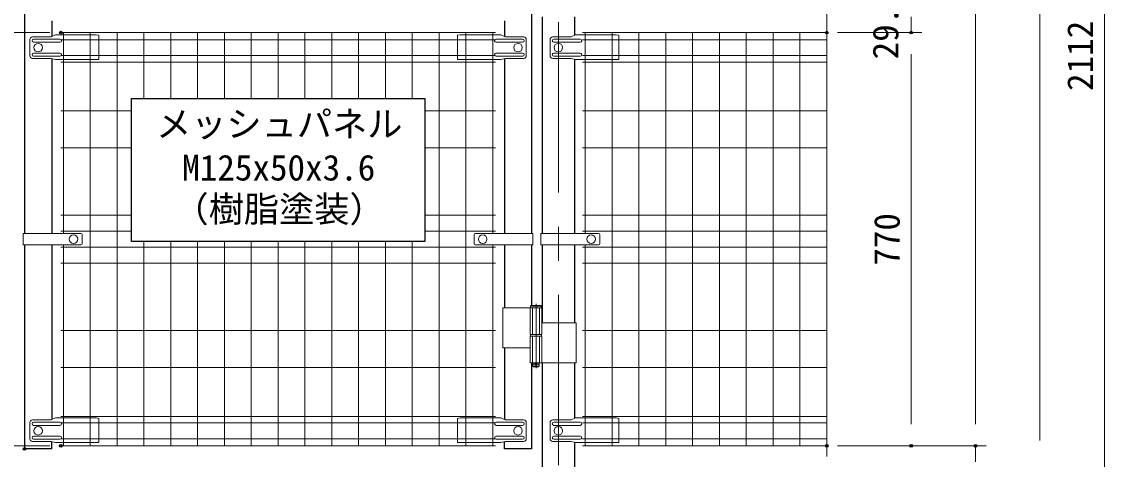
# Model space of a CAD drawing. Units: millimetres, scale not verified. Extents: x -4200 to 4200, y -2970 to 2970.
# Drawn here: x -2704 to -687, y -480 to 336 of the extents above; entities that cross this region are included whole.
import ezdxf
from ezdxf.enums import TextEntityAlignment as Align

# ---------------------------------------------------------------- set-up
doc = ezdxf.new("R2010")
doc.units = ezdxf.units.MM
doc.header["$LTSCALE"] = 10
doc.header["$PDMODE"] = 32
doc.header["$PDSIZE"] = 5
doc.linetypes.add('DASHED', pattern=[7.5, 6, -1.5])
doc.linetypes.add('USER1', pattern=[50.8, 31.75, -6.35, 6.35, -6.35])
for name, color, linetype, lineweight in [('0-0_D-STR1', 1, 'Continuous', 25), ('0-1_D-STR-DIM', 7, 'Continuous', 13), ('0-3_Defpoints', 8, 'Continuous', 25), ('0-4_D-BMK', 2, 'USER1', 13), ('0-5_D-STR-TXT', 7, 'Continuous', 13), ('0-6_D-STR3', 3, 'Continuous', 13), ('0-9_D-STR2', 7, 'Continuous', 13)]:
    doc.layers.add(name, color=color, linetype=linetype, lineweight=lineweight)
doc.styles.add('ＭＳ ゴシック', font='')
doc.styles.get('ＭＳ ゴシック').set_extended_font_data('MS Gothic')

msp = doc.modelspace()

# ---------------------------------------------------------------- linework, layer by layer
at = {"layer": '0-0_D-STR1'}
for p, q in [((-1753.78, 1064.12), (-1753.78, -58.66)), ((-2698.78, 665.83), (-2698.78, -58.66)), ((-1734.28, 345.33), (-1734.28, -58.67)), ((-1673.78, 345.33), (-1673.78, 310.91)), ((-2647.98, 337.83), (-2647.98, 308.53)), ((-1804.58, 337.83), (-1804.58, 308.52)), ((-2647.98, 267.52), (-2647.98, -58.66)), ((-1804.58, 267.51), (-1804.58, -58.66)), ((-1673.78, 266.44), (-1673.78, -58.66)), ((-2698.78, -79.66), (-2698.78, -460.17)), ((-2647.98, -79.66), (-2647.98, -405.48)), ((-1804.58, -79.66), (-1804.58, -196.88)), ((-1753.78, -79.66), (-1753.78, -192.88)), ((-1734.28, -79.66), (-1734.28, -224.88)), ((-1673.78, -79.66), (-1673.78, -224.88)), ((-1804.58, -271.88), (-1804.58, -405.48)), ((-1753.78, -299.88), (-1753.78, -460.17)), ((-1734.28, -299.88), (-1734.28, -784.17)), ((-1673.78, -299.88), (-1673.78, -403.09)), ((-2647.98, -460.17), (-2698.78, -460.17)), ((-2647.98, -460.17), (-2647.98, -446.49)), ((-1673.78, -447.56), (-1673.78, -784.17))]:
    msp.add_line(p, q, dxfattribs=at)
msp.add_lwpolyline([(-1753.78, -460.17), (-1804.58, -460.17), (-1804.58, -446.49)], dxfattribs=at)
at = {"layer": '0-1_D-STR-DIM'}
for p, q in [((-926.64, -414.17), (-926.64, 1272.83)), ((-806.64, -444.17), (-806.64, 1272.83)), ((-686.64, -744.17), (-686.64, 1287.83)), ((-1204.03, -474.23), (-1204.03, 415.18)), ((-1046.64, 345.33), (-1046.64, 315.83)), ((-2651.28, 315.83), (-3228.12, 315.83)), ((-2651.28, 315.83), (-3228.12, 315.83)), ((-1184.03, 315.83), (-1026.64, 315.83)), ((-1184.03, 315.83), (-1026.64, 315.83)), ((-1046.64, 275.83), (-1046.64, 235.83)), ((-1046.64, 275.83), (-1046.64, -414.17)), ((-926.64, -414.17), (-926.64, -374.17)), ((-2651.28, -454.17), (-3348.12, -454.17)), ((-2651.28, -454.17), (-3348.12, -454.17)), ((-2651.28, -454.17), (-3228.12, -454.17)), ((-1184.03, -454.17), (-906.64, -454.17)), ((-1184.03, -454.17), (-906.64, -454.17)), ((-1184.03, -454.17), (-1026.64, -454.17)), ((-926.64, -484.17), (-926.64, -454.17))]:
    msp.add_line(p, q, dxfattribs=at)
at = {"layer": '0-3_Defpoints'}
msp.add_lwpolyline([(-2499.69, 193.02), (-1952.87, 193.02), (-1952.87, -73.23), (-2499.69, -73.23)], close=True, dxfattribs=at)
for p in [(-2631.28, 315.83), (-1204.03, 315.83), (-1046.64, 315.83), (-2698.78, -460.17), (-2631.28, -454.17), (-1204.03, -454.17), (-1046.64, -454.17), (-926.64, -454.17)]:
    msp.add_point(p, dxfattribs=at)
at = {"layer": '0-4_D-BMK'}
for p, q in [((-1704.03, 1351.07), (-1704.03, -794.75)), ((-1745.62, -189.88), (-1745.62, -309.88)), ((-1740.62, -301.88), (-1750.62, -301.88))]:
    msp.add_line(p, q, dxfattribs=at)
at = {"layer": '0-6_D-STR3'}
for p, q in [((-2688.87, 302.83), (-2688.87, 272.83)), ((-2649.4, 307.83), (-2683.87, 307.83)), ((-2632.79, 303.83), (-2681.79, 303.83)), ((-2641.25, 311.83), (-2649.4, 307.83)), ((-2565.38, 311.83), (-2641.25, 311.83)), ((-2565.38, 311.83), (-2560.38, 310.83)), ((-2560.38, 310.83), (-2560.38, 267.01)), ((-1887.18, 311.83), (-1892.18, 310.83)), ((-1892.18, 310.83), (-1892.18, 267.01)), ((-1887.18, 311.83), (-1811.31, 311.83)), ((-1819.77, 303.83), (-1770.77, 303.83)), ((-1811.31, 311.83), (-1803.16, 307.83)), ((-1803.16, 307.83), (-1768.69, 307.83)), ((-1763.69, 302.83), (-1763.69, 272.83)), ((-1719.52, 302.83), (-1719.52, 272.83)), ((-1680.05, 307.83), (-1714.52, 307.83)), ((-1663.44, 303.83), (-1712.44, 303.83)), ((-1671.9, 311.83), (-1680.05, 307.83)), ((-1596.03, 311.83), (-1671.9, 311.83)), ((-1596.03, 311.83), (-1591.03, 310.83)), ((-1591.03, 310.83), (-1591.03, 267.01)), ((-2632.79, 297.83), (-2681.79, 297.83)), ((-1819.77, 297.83), (-1770.77, 297.83)), ((-1663.44, 297.83), (-1712.44, 297.83)), ((-2649.4, 267.83), (-2683.87, 267.83)), ((-2632.79, 277.83), (-2681.79, 277.83)), ((-2632.79, 271.83), (-2681.79, 271.83)), ((-2649.4, 267.83), (-2641.17, 266.01)), ((-2641.17, 266.01), (-2561.38, 266.01)), ((-1811.39, 266.01), (-1891.18, 266.01)), ((-1819.77, 277.83), (-1770.77, 277.83)), ((-1819.77, 271.83), (-1770.77, 271.83)), ((-1803.16, 267.83), (-1811.39, 266.01)), ((-1803.16, 267.83), (-1768.69, 267.83)), ((-1680.05, 267.83), (-1714.52, 267.83)), ((-1663.44, 277.83), (-1712.44, 277.83)), ((-1663.44, 271.83), (-1712.44, 271.83)), ((-1680.05, 267.83), (-1671.82, 266.01)), ((-1671.82, 266.01), (-1592.03, 266.01)), ((-2701.08, -58.66), (-2593.53, -58.66)), ((-2701.08, -58.66), (-2701.08, -79.66)), ((-1751.48, -58.66), (-1859.03, -58.66)), ((-1751.48, -58.66), (-1751.48, -79.66)), ((-1736.58, -58.66), (-1629.03, -58.66)), ((-1736.58, -58.66), (-1736.58, -79.66)), ((-2701.08, -79.66), (-2593.53, -79.66)), ((-2591.53, -60.66), (-2591.53, -77.66)), ((-1861.03, -60.66), (-1861.03, -77.66)), ((-1751.48, -79.66), (-1859.03, -79.66)), ((-1736.58, -79.66), (-1629.03, -79.66)), ((-1627.03, -60.66), (-1627.03, -77.66)), ((-1807.59, -196.88), (-1807.59, -271.88)), ((-1807.59, -196.88), (-1734.82, -196.88)), ((-1756.42, -196.88), (-1756.42, -246.88)), ((-1754.62, -192.88), (-1755.62, -193.88)), ((-1735.62, -193.88), (-1755.62, -193.88)), ((-1755.62, -196.88), (-1755.62, -193.88)), ((-1735.62, -196.88), (-1755.62, -196.88)), ((-1736.62, -192.88), (-1754.62, -192.88)), ((-1736.62, -192.88), (-1735.62, -193.88)), ((-1735.62, -196.88), (-1735.62, -193.88)), ((-1734.82, -196.88), (-1734.82, -246.88)), ((-1734.82, -224.88), (-1670.59, -224.88)), ((-1670.59, -224.88), (-1670.59, -299.88)), ((-1756.42, -246.88), (-1734.82, -246.88)), ((-1756.42, -249.88), (-1734.82, -249.88)), ((-1756.42, -249.88), (-1756.42, -299.88)), ((-1756.12, -246.88), (-1756.12, -249.88)), ((-1756.12, -249.88), (-1735.12, -249.88)), ((-1735.12, -246.88), (-1735.12, -249.88)), ((-1734.82, -249.88), (-1734.82, -299.88)), ((-1807.59, -271.88), (-1756.64, -271.88)), ((-1756.42, -299.88), (-1670.59, -299.88)), ((-1751.62, -299.88), (-1751.62, -305.88)), ((-1739.62, -299.88), (-1739.62, -305.88)), ((-1751.62, -305.88), (-1750.62, -306.88)), ((-1751.62, -305.88), (-1739.62, -305.88)), ((-1750.62, -306.88), (-1740.62, -306.88)), ((-1740.62, -306.88), (-1739.62, -305.88)), ((-2641.25, -402.17), (-2649.4, -406.17)), ((-2565.38, -402.17), (-2641.25, -402.17)), ((-2565.38, -402.17), (-2560.38, -403.17)), ((-2560.38, -403.17), (-2560.38, -446.99)), ((-1887.18, -402.17), (-1892.18, -403.17)), ((-1892.18, -403.17), (-1892.18, -446.99)), ((-1887.18, -402.17), (-1811.31, -402.17)), ((-1811.31, -402.17), (-1803.16, -406.17)), ((-1671.9, -402.17), (-1680.05, -406.17)), ((-1596.03, -402.17), (-1671.9, -402.17)), ((-1596.03, -402.17), (-1591.03, -403.17)), ((-1591.03, -403.17), (-1591.03, -446.99)), ((-2688.87, -411.17), (-2688.87, -441.17)), ((-2649.4, -406.17), (-2683.87, -406.17)), ((-2632.79, -410.17), (-2681.79, -410.17)), ((-2632.79, -416.17), (-2681.79, -416.17)), ((-1819.77, -410.17), (-1770.77, -410.17)), ((-1819.77, -416.17), (-1770.77, -416.17)), ((-1803.16, -406.17), (-1768.69, -406.17)), ((-1763.69, -411.17), (-1763.69, -441.17)), ((-1719.52, -411.17), (-1719.52, -441.17)), ((-1680.05, -406.17), (-1714.52, -406.17)), ((-1663.44, -410.17), (-1712.44, -410.17)), ((-1663.44, -416.17), (-1712.44, -416.17)), ((-2632.79, -436.17), (-2681.79, -436.17)), ((-2632.79, -442.17), (-2681.79, -442.17)), ((-1819.77, -436.17), (-1770.77, -436.17)), ((-1819.77, -442.17), (-1770.77, -442.17)), ((-1663.44, -436.17), (-1712.44, -436.17)), ((-1663.44, -442.17), (-1712.44, -442.17)), ((-2649.4, -446.17), (-2683.87, -446.17)), ((-2649.4, -446.17), (-2641.17, -447.99)), ((-2641.17, -447.99), (-2561.38, -447.99)), ((-1811.39, -447.99), (-1891.18, -447.99)), ((-1803.16, -446.17), (-1811.39, -447.99)), ((-1803.16, -446.17), (-1768.69, -446.17)), ((-1680.05, -446.17), (-1714.52, -446.17)), ((-1680.05, -446.17), (-1671.82, -447.99)), ((-1671.82, -447.99), (-1592.03, -447.99))]:
    msp.add_line(p, q, dxfattribs=at)
at = {"layer": '0-6_D-STR3', "linetype": 'DASHED'}
for p, q in [((-1751.92, -196.88), (-1751.92, -246.88)), ((-1739.32, -196.88), (-1739.32, -246.88)), ((-1751.92, -249.88), (-1751.92, -299.88)), ((-1739.32, -249.88), (-1739.32, -299.88))]:
    msp.add_line(p, q, dxfattribs=at)
at = {"layer": '0-6_D-STR3'}
for centre, radius in [((-2673.38, 287.83), 8), ((-1779.18, 287.83), 8), ((-1704.03, 287.83), 8), ((-2607.53, -69.16), 8), ((-1845.03, -69.16), 8), ((-1643.03, -69.16), 8), ((-1745.62, -301.88), 2), ((-2673.38, -426.17), 8), ((-1779.18, -426.17), 8), ((-1704.03, -426.17), 8)]:
    msp.add_circle(centre, radius, dxfattribs=at)
for centre, radius, start, end in [((-2683.87, 302.83), 5, 90, 180), ((-2681.79, 300.83), 3, 90, 270), ((-2632.79, 300.83), 3, 270, 90), ((-1819.77, 300.83), 3, 90, 270), ((-1770.77, 300.83), 3, 270, 90), ((-1768.69, 302.83), 5, 0, 90), ((-1714.52, 302.83), 5, 90, 180), ((-1712.44, 300.83), 3, 90, 270), ((-1663.44, 300.83), 3, 270, 90), ((-2683.87, 272.83), 5, 180, 270), ((-2681.79, 274.83), 3, 90, 270), ((-2632.79, 274.83), 3, 270, 90), ((-2561.38, 267.01), 1, 270, 0), ((-1891.18, 267.01), 1, 180, 270), ((-1819.77, 274.83), 3, 90, 270), ((-1770.77, 274.83), 3, 270, 90), ((-1768.69, 272.83), 5, 270, 0), ((-1714.52, 272.83), 5, 180, 270), ((-1712.44, 274.83), 3, 90, 270), ((-1663.44, 274.83), 3, 270, 90), ((-1592.03, 267.01), 1, 270, 0), ((-2593.53, -60.66), 2, 0, 90), ((-1859.03, -60.66), 2, 90, 180), ((-1629.03, -60.66), 2, 0, 90), ((-2593.53, -77.66), 2, 270, 0), ((-1859.03, -77.66), 2, 180, 270), ((-1629.03, -77.66), 2, 270, 0), ((-2683.87, -411.17), 5, 90, 180), ((-2681.79, -413.17), 3, 90, 270), ((-2632.79, -413.17), 3, 270, 90), ((-1819.77, -413.17), 3, 90, 270), ((-1770.77, -413.17), 3, 270, 90), ((-1768.69, -411.17), 5, 0, 90), ((-1714.52, -411.17), 5, 90, 180), ((-1712.44, -413.17), 3, 90, 270), ((-1663.44, -413.17), 3, 270, 90), ((-2683.87, -441.17), 5, 180, 270), ((-2681.79, -439.17), 3, 90, 270), ((-2632.79, -439.17), 3, 270, 90), ((-1819.77, -439.17), 3, 90, 270), ((-1770.77, -439.17), 3, 270, 90), ((-1768.69, -441.17), 5, 270, 0), ((-1714.52, -441.17), 5, 180, 270), ((-1712.44, -439.17), 3, 90, 270), ((-1663.44, -439.17), 3, 270, 90), ((-2561.38, -446.99), 1, 270, 0), ((-1891.18, -446.99), 1, 180, 270), ((-1592.03, -446.99), 1, 270, 0)]:
    msp.add_arc(centre, radius, start, end, dxfattribs=at)
at = {"layer": '0-9_D-STR2'}
for p, q in [((-1821.28, 315.83), (-2631.28, 315.83)), ((-1821.28, 302.73), (-2631.28, 302.73)), ((-2626.28, -58.66), (-2626.28, 315.83)), ((-2576.28, -454.17), (-2576.28, 315.83)), ((-2526.28, -454.17), (-2526.28, 315.83)), ((-2476.28, 193.02), (-2476.28, 315.83)), ((-2426.28, 193.02), (-2426.28, 315.83)), ((-2376.28, 193.02), (-2376.28, 315.83)), ((-2326.28, 193.02), (-2326.28, 315.83)), ((-2276.28, 193.02), (-2276.28, 315.83)), ((-2226.28, 193.02), (-2226.28, 315.83)), ((-2176.28, 193.02), (-2176.28, 315.83)), ((-2126.28, 193.02), (-2126.28, 315.83)), ((-2076.28, 193.02), (-2076.28, 315.83)), ((-2026.28, 193.02), (-2026.28, 315.83)), ((-1976.28, 193.02), (-1976.28, 315.83)), ((-1926.28, -454.17), (-1926.28, 315.83)), ((-1876.28, -454.17), (-1876.28, 315.83)), ((-1826.28, -58.66), (-1826.28, 315.83)), ((-1659.03, 315.83), (-1204.03, 315.83)), ((-1659.03, 302.73), (-1204.03, 302.73)), ((-1654.03, -58.66), (-1654.03, 315.83)), ((-1604.03, -454.17), (-1604.03, 315.83)), ((-1554.03, -454.17), (-1554.03, 315.83)), ((-1504.03, -454.17), (-1504.03, 315.83)), ((-1454.03, -454.17), (-1454.03, 315.83)), ((-1404.03, -454.17), (-1404.03, 315.83)), ((-1354.03, -454.17), (-1354.03, 315.83)), ((-1304.03, -454.17), (-1304.03, 315.83)), ((-1254.03, -454.17), (-1254.03, 315.83)), ((-1204.03, -464.17), (-1204.03, 305.83)), ((-1821.28, 272.93), (-2631.28, 272.93)), ((-1659.03, 272.93), (-1204.03, 272.93)), ((-1821.28, 261.07), (-2631.28, 261.07)), ((-1659.03, 261.07), (-1204.03, 261.07)), ((-2499.69, 169.83), (-2631.28, 169.83)), ((-1821.28, 169.83), (-1952.87, 169.83)), ((-1659.03, 169.83), (-1204.03, 169.83)), ((-2499.69, 100.83), (-2631.28, 100.83)), ((-1821.28, 100.83), (-1952.87, 100.83)), ((-1659.03, 100.83), (-1204.03, 100.83)), ((-2499.69, -24.17), (-2631.28, -24.17)), ((-1821.28, -24.17), (-1952.87, -24.17)), ((-1659.03, -24.17), (-1204.03, -24.17)), ((-2499.69, -54.17), (-2631.28, -54.17)), ((-1821.28, -54.17), (-1952.87, -54.17)), ((-1659.03, -54.17), (-1204.03, -54.17)), ((-2626.28, -454.17), (-2626.28, -79.66)), ((-2476.28, -454.17), (-2476.28, -73.23)), ((-2426.28, -454.17), (-2426.28, -73.23)), ((-2376.28, -454.17), (-2376.28, -73.23)), ((-2326.28, -454.17), (-2326.28, -73.23)), ((-2276.28, -454.17), (-2276.28, -73.23)), ((-2226.28, -454.17), (-2226.28, -73.23)), ((-2176.28, -454.17), (-2176.28, -73.23)), ((-2126.28, -454.17), (-2126.28, -73.23)), ((-2076.28, -454.17), (-2076.28, -73.23)), ((-2026.28, -454.17), (-2026.28, -73.23)), ((-1976.28, -454.17), (-1976.28, -73.23)), ((-1826.28, -454.17), (-1826.28, -79.66)), ((-1654.03, -454.17), (-1654.03, -79.66)), ((-1821.28, -84.17), (-2631.28, -84.17)), ((-1659.03, -84.17), (-1204.03, -84.17)), ((-1821.28, -114.17), (-2631.28, -114.17)), ((-1659.03, -114.17), (-1204.03, -114.17)), ((-1821.28, -239.17), (-2631.28, -239.17)), ((-1659.03, -239.17), (-1204.03, -239.17)), ((-1821.28, -308.17), (-2631.28, -308.17)), ((-1659.03, -308.17), (-1204.03, -308.17)), ((-1821.28, -399.42), (-2631.28, -399.42)), ((-1659.03, -399.42), (-1204.03, -399.42)), ((-1821.28, -411.27), (-2631.28, -411.27)), ((-1659.03, -411.27), (-1204.03, -411.27)), ((-1821.28, -441.07), (-2631.28, -441.07)), ((-1659.03, -441.07), (-1204.03, -441.07)), ((-1821.28, -454.17), (-2631.28, -454.17)), ((-1659.03, -454.17), (-1204.03, -454.17))]:
    msp.add_line(p, q, dxfattribs=at)

# ---------------------------------------------------------------- texts
at = {"layer": '0-1_D-STR-DIM', "style": 'ＭＳ ゴシック'}
for s, p in [('29.5', (-1056, 265.98)), ('2112', (-693.39, 207.1)), ('770', (-1053.39, -118.67))]:
    msp.add_text(s, height=48.09, rotation=90, dxfattribs=at).set_placement(p, align=Align.BOTTOM_LEFT)
at = {"layer": '0-5_D-STR-TXT', "style": 'ＭＳ ゴシック'}
for s, p in [('メッシュパネル', (-2453.69, 107.14)), ('M125x50x3.6', (-2404.96, 25.75)), ('（樹脂塗装）', (-2421.2, -51.59))]:
    msp.add_text(s, height=48.09, dxfattribs=at).set_placement(p, align=Align.BOTTOM_LEFT)

doc.saveas('drawing.dxf')
